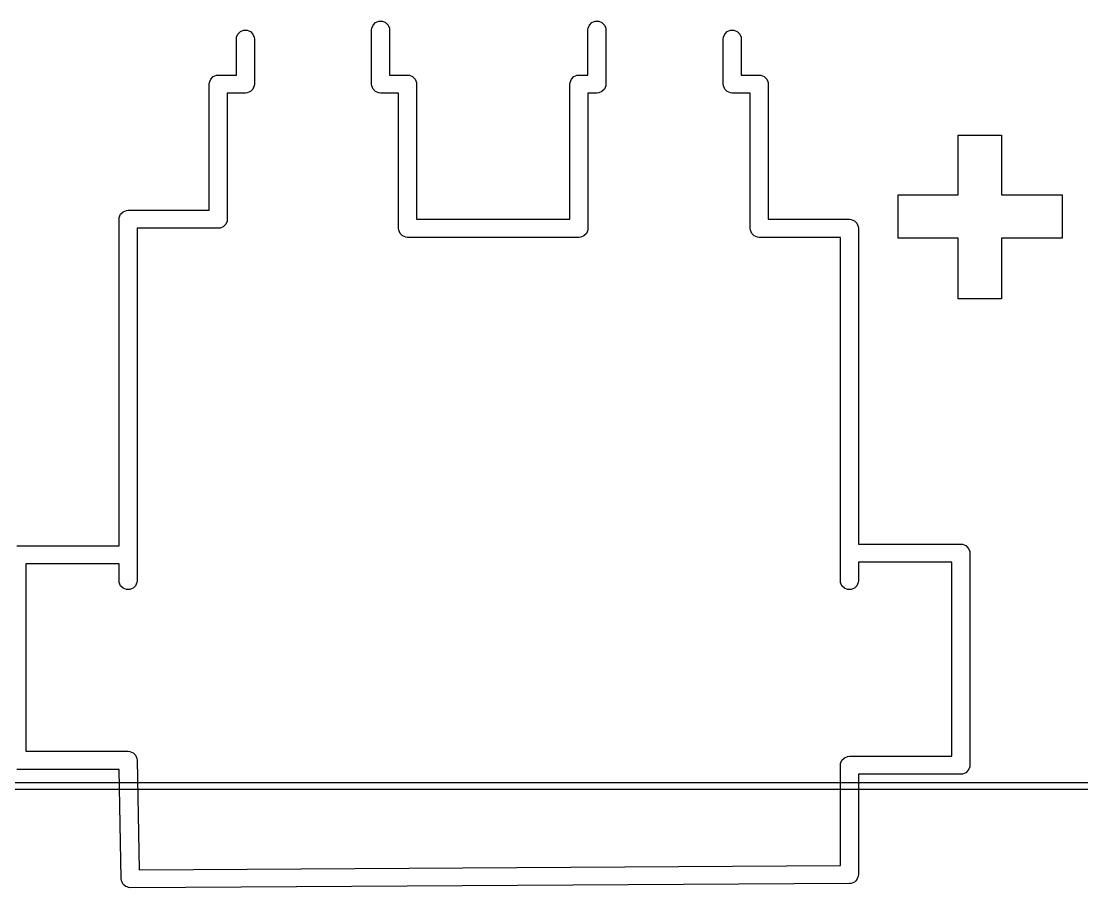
# Model space of a CAD drawing. Header units: inches. Extents: x 5.01 to 6.93, y -5.96 to -2.38.
# Drawn here: x 5.839 to 6.428, y -5.585 to -5.104 of the extents above; entities that cross this region are included whole.
import ezdxf

# ---------------------------------------------------------------- set-up
doc = ezdxf.new("R2010")
doc.units = ezdxf.units.IN
doc.header["$MEASUREMENT"] = 0
doc.layers.add('F.Silkscreen', color=41, linetype='CONTINUOUS', true_color=0xf2eda1)

msp = doc.modelspace()

# ---------------------------------------------------------------- linework, layer by layer
at = {"layer": 'F.Silkscreen', "linetype": 'CONTINUOUS'}
for p, q in [((6.03455, -5.10649), (6.03593, -5.10511)), ((6.03593, -5.10511), (6.03773, -5.10437)), ((6.03773, -5.10437), (6.03968, -5.10437)), ((6.03968, -5.10437), (6.04148, -5.10511)), ((6.04148, -5.10511), (6.04286, -5.10649)), ((6.15455, -5.10649), (6.15593, -5.10511)), ((6.15593, -5.10511), (6.15773, -5.10437)), ((6.15773, -5.10437), (6.15968, -5.10437)), ((6.15968, -5.10437), (6.16148, -5.10511)), ((6.16148, -5.10511), (6.16286, -5.10649)), ((5.95955, -5.11149), (5.96093, -5.11011)), ((5.96093, -5.11011), (5.96273, -5.10937)), ((5.96273, -5.10937), (5.96468, -5.10937)), ((5.96468, -5.10937), (5.96648, -5.11011)), ((5.96648, -5.11011), (5.96786, -5.11149)), ((6.03371, -5.10927), (6.0338, -5.1083)), ((6.03371, -5.13927), (6.03371, -5.10927)), ((6.0338, -5.1083), (6.03455, -5.10649)), ((6.04286, -5.10649), (6.04361, -5.1083)), ((6.04361, -5.1083), (6.04371, -5.10927)), ((6.04371, -5.10927), (6.04371, -5.13427)), ((6.15371, -5.10927), (6.1538, -5.1083)), ((6.15371, -5.13427), (6.15371, -5.10927)), ((6.1538, -5.1083), (6.15455, -5.10649)), ((6.16286, -5.10649), (6.16361, -5.1083)), ((6.16361, -5.1083), (6.16371, -5.10927)), ((6.16371, -5.10927), (6.16371, -5.13927)), ((6.22955, -5.11149), (6.23093, -5.11011)), ((6.23093, -5.11011), (6.23273, -5.10937)), ((6.23273, -5.10937), (6.23468, -5.10937)), ((6.23468, -5.10937), (6.23648, -5.11011)), ((6.23648, -5.11011), (6.23786, -5.11149)), ((5.95871, -5.11427), (5.9588, -5.1133)), ((5.95871, -5.13427), (5.95871, -5.11427)), ((5.9588, -5.1133), (5.95955, -5.11149)), ((5.96786, -5.11149), (5.96861, -5.1133)), ((5.96861, -5.1133), (5.96871, -5.11427)), ((5.96871, -5.11427), (5.96871, -5.13927)), ((6.22871, -5.11427), (6.2288, -5.1133)), ((6.22871, -5.13927), (6.22871, -5.11427)), ((6.2288, -5.1133), (6.22955, -5.11149)), ((6.23786, -5.11149), (6.23861, -5.1133)), ((6.23861, -5.1133), (6.23871, -5.11427)), ((6.23871, -5.11427), (6.23871, -5.13427)), ((5.94593, -5.13511), (5.94773, -5.13437)), ((5.94773, -5.13437), (5.94871, -5.13427)), ((5.94871, -5.13427), (5.95871, -5.13427)), ((6.04371, -5.13427), (6.05371, -5.13427)), ((6.05371, -5.13427), (6.05468, -5.13437)), ((6.05468, -5.13437), (6.05648, -5.13511)), ((6.14593, -5.13511), (6.14773, -5.13437)), ((6.14773, -5.13437), (6.14871, -5.13427)), ((6.14871, -5.13427), (6.15371, -5.13427)), ((6.23871, -5.13427), (6.24871, -5.13427)), ((6.24871, -5.13427), (6.24968, -5.13437)), ((6.24968, -5.13437), (6.25148, -5.13511)), ((5.94371, -5.13927), (5.9438, -5.1383)), ((5.94371, -5.20927), (5.94371, -5.13927)), ((5.9438, -5.1383), (5.94455, -5.13649)), ((5.94455, -5.13649), (5.94593, -5.13511)), ((5.96861, -5.14025), (5.96786, -5.14205)), ((5.96871, -5.13927), (5.96861, -5.14025)), ((6.0338, -5.14025), (6.03371, -5.13927)), ((6.03455, -5.14205), (6.0338, -5.14025)), ((6.05648, -5.13511), (6.05786, -5.13649)), ((6.05786, -5.13649), (6.05861, -5.1383)), ((6.05861, -5.1383), (6.05871, -5.13927)), ((6.05871, -5.13927), (6.05871, -5.21427)), ((6.14371, -5.13927), (6.1438, -5.1383)), ((6.14371, -5.21427), (6.14371, -5.13927)), ((6.1438, -5.1383), (6.14455, -5.13649)), ((6.14455, -5.13649), (6.14593, -5.13511)), ((6.16361, -5.14025), (6.16286, -5.14205)), ((6.16371, -5.13927), (6.16361, -5.14025)), ((6.2288, -5.14025), (6.22871, -5.13927)), ((6.22955, -5.14205), (6.2288, -5.14025)), ((6.25148, -5.13511), (6.25286, -5.13649)), ((6.25286, -5.13649), (6.25361, -5.1383)), ((6.25361, -5.1383), (6.25371, -5.13927)), ((6.25371, -5.13927), (6.25371, -5.21427)), ((5.96371, -5.14427), (5.95371, -5.14427)), ((5.95371, -5.14427), (5.95371, -5.21427)), ((5.96468, -5.14418), (5.96371, -5.14427)), ((5.96648, -5.14343), (5.96468, -5.14418)), ((5.96786, -5.14205), (5.96648, -5.14343)), ((6.03593, -5.14343), (6.03455, -5.14205)), ((6.03773, -5.14418), (6.03593, -5.14343)), ((6.03871, -5.14427), (6.03773, -5.14418)), ((6.04871, -5.14427), (6.03871, -5.14427)), ((6.04871, -5.21927), (6.04871, -5.14427)), ((6.15871, -5.14427), (6.15371, -5.14427)), ((6.15371, -5.14427), (6.15371, -5.21927)), ((6.15968, -5.14418), (6.15871, -5.14427)), ((6.16148, -5.14343), (6.15968, -5.14418)), ((6.16286, -5.14205), (6.16148, -5.14343)), ((6.23093, -5.14343), (6.22955, -5.14205)), ((6.23273, -5.14418), (6.23093, -5.14343)), ((6.23371, -5.14427), (6.23273, -5.14418)), ((6.24371, -5.14427), (6.23371, -5.14427)), ((6.24371, -5.21927), (6.24371, -5.14427)), ((6.35904, -5.20075), (6.35904, -5.16752)), ((6.35904, -5.16752), (6.38304, -5.16752)), ((6.38304, -5.16752), (6.38304, -5.20075)), ((6.32581, -5.22475), (6.32581, -5.20075)), ((6.32581, -5.20075), (6.35904, -5.20075)), ((6.38304, -5.20075), (6.41674, -5.20075)), ((6.41674, -5.20075), (6.41674, -5.22475)), ((5.89455, -5.21149), (5.89593, -5.21011)), ((5.89593, -5.21011), (5.89773, -5.20937)), ((5.89773, -5.20937), (5.89871, -5.20927)), ((5.89871, -5.20927), (5.94371, -5.20927)), ((5.89371, -5.21427), (5.8938, -5.2133)), ((5.89371, -5.25742), (5.89371, -5.21427)), ((5.8938, -5.2133), (5.89455, -5.21149)), ((5.95286, -5.21705), (5.95148, -5.21843)), ((5.95361, -5.21525), (5.95286, -5.21705)), ((5.95371, -5.21427), (5.95361, -5.21525)), ((6.05871, -5.21427), (6.14371, -5.21427)), ((6.25371, -5.21427), (6.29871, -5.21427)), ((6.29871, -5.21427), (6.29968, -5.21437)), ((6.29968, -5.21437), (6.30148, -5.21511)), ((6.30148, -5.21511), (6.30286, -5.21649)), ((6.30286, -5.21649), (6.30361, -5.2183)), ((5.94871, -5.21927), (5.90371, -5.21927)), ((5.90371, -5.21927), (5.90371, -5.25742)), ((5.94968, -5.21918), (5.94871, -5.21927)), ((5.95148, -5.21843), (5.94968, -5.21918)), ((6.0488, -5.22025), (6.04871, -5.21927)), ((6.04955, -5.22205), (6.0488, -5.22025)), ((6.05093, -5.22343), (6.04955, -5.22205)), ((6.15286, -5.22205), (6.15148, -5.22343)), ((6.15361, -5.22025), (6.15286, -5.22205)), ((6.15371, -5.21927), (6.15361, -5.22025)), ((6.2438, -5.22025), (6.24371, -5.21927)), ((6.24455, -5.22205), (6.2438, -5.22025)), ((6.24593, -5.22343), (6.24455, -5.22205)), ((6.30361, -5.2183), (6.30371, -5.21927)), ((6.30371, -5.21927), (6.30371, -5.25742)), ((6.05273, -5.22418), (6.05093, -5.22343)), ((6.05371, -5.22427), (6.05273, -5.22418)), ((6.14871, -5.22427), (6.05371, -5.22427)), ((6.14968, -5.22418), (6.14871, -5.22427)), ((6.15148, -5.22343), (6.14968, -5.22418)), ((6.24773, -5.22418), (6.24593, -5.22343)), ((6.24871, -5.22427), (6.24773, -5.22418)), ((6.29371, -5.22427), (6.24871, -5.22427)), ((6.29371, -5.25742), (6.29371, -5.22427)), ((6.35904, -5.22475), (6.32581, -5.22475)), ((6.35904, -5.25844), (6.35904, -5.22475)), ((6.41674, -5.22475), (6.38304, -5.22475)), ((6.38304, -5.22475), (6.38304, -5.25844)), ((5.89371, -5.39539), (5.89371, -5.25742)), ((5.90371, -5.25742), (5.90371, -5.41478)), ((6.29371, -5.41478), (6.29371, -5.25742)), ((6.30371, -5.25742), (6.30371, -5.39441)), ((6.38304, -5.25844), (6.35904, -5.25844)), ((5.83689, -5.39539), (5.89371, -5.39539)), ((6.30371, -5.39441), (6.36052, -5.39441)), ((6.36052, -5.39441), (6.36149, -5.39451)), ((6.36149, -5.39451), (6.36329, -5.39525)), ((6.36329, -5.39525), (6.36467, -5.39663)), ((6.36467, -5.39663), (6.36542, -5.39843)), ((6.36542, -5.39843), (6.36552, -5.39941)), ((6.36552, -5.39941), (6.36552, -5.51715)), ((5.89371, -5.40539), (5.84189, -5.40539)), ((5.84189, -5.40539), (5.84189, -5.50941)), ((5.89371, -5.41478), (5.89371, -5.40539)), ((6.35552, -5.40441), (6.30371, -5.40441)), ((6.30371, -5.40441), (6.30371, -5.41478)), ((6.35552, -5.51215), (6.35552, -5.40441)), ((5.8938, -5.41576), (5.89371, -5.41478)), ((5.89455, -5.41756), (5.8938, -5.41576)), ((5.90361, -5.41576), (5.90286, -5.41756)), ((5.90371, -5.41478), (5.90361, -5.41576)), ((6.2938, -5.41576), (6.29371, -5.41478)), ((6.29455, -5.41756), (6.2938, -5.41576)), ((6.30361, -5.41576), (6.30286, -5.41756)), ((6.30371, -5.41478), (6.30361, -5.41576)), ((5.89593, -5.41894), (5.89455, -5.41756)), ((5.89773, -5.41969), (5.89593, -5.41894)), ((5.89968, -5.41969), (5.89773, -5.41969)), ((5.90148, -5.41894), (5.89968, -5.41969)), ((5.90286, -5.41756), (5.90148, -5.41894)), ((6.29593, -5.41894), (6.29455, -5.41756)), ((6.29773, -5.41969), (6.29593, -5.41894)), ((6.29968, -5.41969), (6.29773, -5.41969)), ((6.30148, -5.41894), (6.29968, -5.41969)), ((6.30286, -5.41756), (6.30148, -5.41894)), ((5.84189, -5.50941), (5.89871, -5.50941)), ((5.89871, -5.50941), (5.89968, -5.50951)), ((5.89968, -5.50951), (5.90148, -5.51025)), ((5.90148, -5.51025), (5.90269, -5.51146)), ((5.90269, -5.51146), (5.90281, -5.51158)), ((5.90281, -5.51158), (5.90282, -5.51158)), ((5.90282, -5.51158), (5.90286, -5.51163)), ((5.90286, -5.51163), (5.90338, -5.51289)), ((5.90338, -5.51289), (5.90359, -5.51336)), ((5.90359, -5.51336), (5.9036, -5.5134)), ((5.9036, -5.5134), (5.90361, -5.51343)), ((5.90361, -5.51343), (5.90361, -5.51352)), ((5.90361, -5.51352), (5.90371, -5.51434)), ((5.90371, -5.51434), (5.90482, -5.57509)), ((6.29371, -5.51713), (6.2938, -5.51615)), ((6.29371, -5.57284), (6.29371, -5.51713)), ((6.2938, -5.51615), (6.29455, -5.51435)), ((6.29455, -5.51435), (6.29593, -5.51297)), ((6.29593, -5.51297), (6.29773, -5.51222)), ((6.29773, -5.51222), (6.29793, -5.51222)), ((6.29793, -5.51222), (6.29871, -5.51215)), ((6.29871, -5.51215), (6.35552, -5.51215)), ((6.36552, -5.51715), (6.36542, -5.51812)), ((5.8938, -5.51941), (5.83689, -5.51941)), ((5.89491, -5.58021), (5.8938, -5.51941)), ((6.36052, -5.52215), (6.30371, -5.52215)), ((6.30371, -5.52215), (6.30371, -5.57782)), ((6.36149, -5.52205), (6.36052, -5.52215)), ((6.36329, -5.5213), (6.36149, -5.52205)), ((6.36467, -5.51992), (6.36329, -5.5213)), ((6.36542, -5.51812), (6.36467, -5.51992)), ((5.48926, -5.52672), (6.67036, -5.52672)), ((6.67036, -5.53066), (5.48926, -5.53066)), ((5.90482, -5.57509), (6.29371, -5.57284)), ((5.89501, -5.58107), (5.89491, -5.58021)), ((5.89501, -5.58112), (5.89501, -5.58107)), ((5.89502, -5.58114), (5.89501, -5.58112)), ((5.89502, -5.58118), (5.89502, -5.58114)), ((5.8954, -5.58205), (5.89502, -5.58118)), ((6.30148, -5.58197), (6.3006, -5.58234)), ((6.30149, -5.58196), (6.30148, -5.58197)), ((6.30151, -5.58196), (6.30149, -5.58196)), ((6.30219, -5.58127), (6.30151, -5.58196)), ((6.30286, -5.58059), (6.30219, -5.58127)), ((6.30287, -5.58058), (6.30286, -5.58059)), ((6.30288, -5.58057), (6.30287, -5.58058)), ((6.30324, -5.57968), (6.30288, -5.58057)), ((6.30361, -5.57879), (6.30324, -5.57968)), ((6.30362, -5.57876), (6.30361, -5.57877)), ((6.30361, -5.57877), (6.30361, -5.57879)), ((6.30371, -5.57782), (6.30362, -5.57874)), ((6.30362, -5.57874), (6.30362, -5.57876)), ((5.89577, -5.58292), (5.8954, -5.58205)), ((5.89579, -5.58294), (5.89577, -5.58292)), ((5.8958, -5.58297), (5.89579, -5.58294)), ((5.89648, -5.58363), (5.8958, -5.58297)), ((5.89715, -5.58429), (5.89648, -5.58363)), ((5.89718, -5.5843), (5.89715, -5.58429)), ((5.89721, -5.58433), (5.89718, -5.5843)), ((5.89808, -5.58467), (5.89721, -5.58433)), ((5.89896, -5.58503), (5.89808, -5.58467)), ((5.899, -5.58503), (5.89896, -5.58503)), ((5.89902, -5.58504), (5.899, -5.58503)), ((5.89907, -5.58504), (5.89902, -5.58504)), ((5.89994, -5.58512), (5.89907, -5.58504)), ((6.29873, -5.58282), (5.89994, -5.58512)), ((6.29965, -5.58272), (6.29873, -5.58282)), ((6.29968, -5.58272), (6.29965, -5.58272)), ((6.29969, -5.58272), (6.29968, -5.58272)), ((6.29971, -5.58271), (6.29969, -5.58272)), ((6.3006, -5.58234), (6.29971, -5.58271))]:
    msp.add_line(p, q, dxfattribs=at)

doc.saveas('drawing.dxf')
